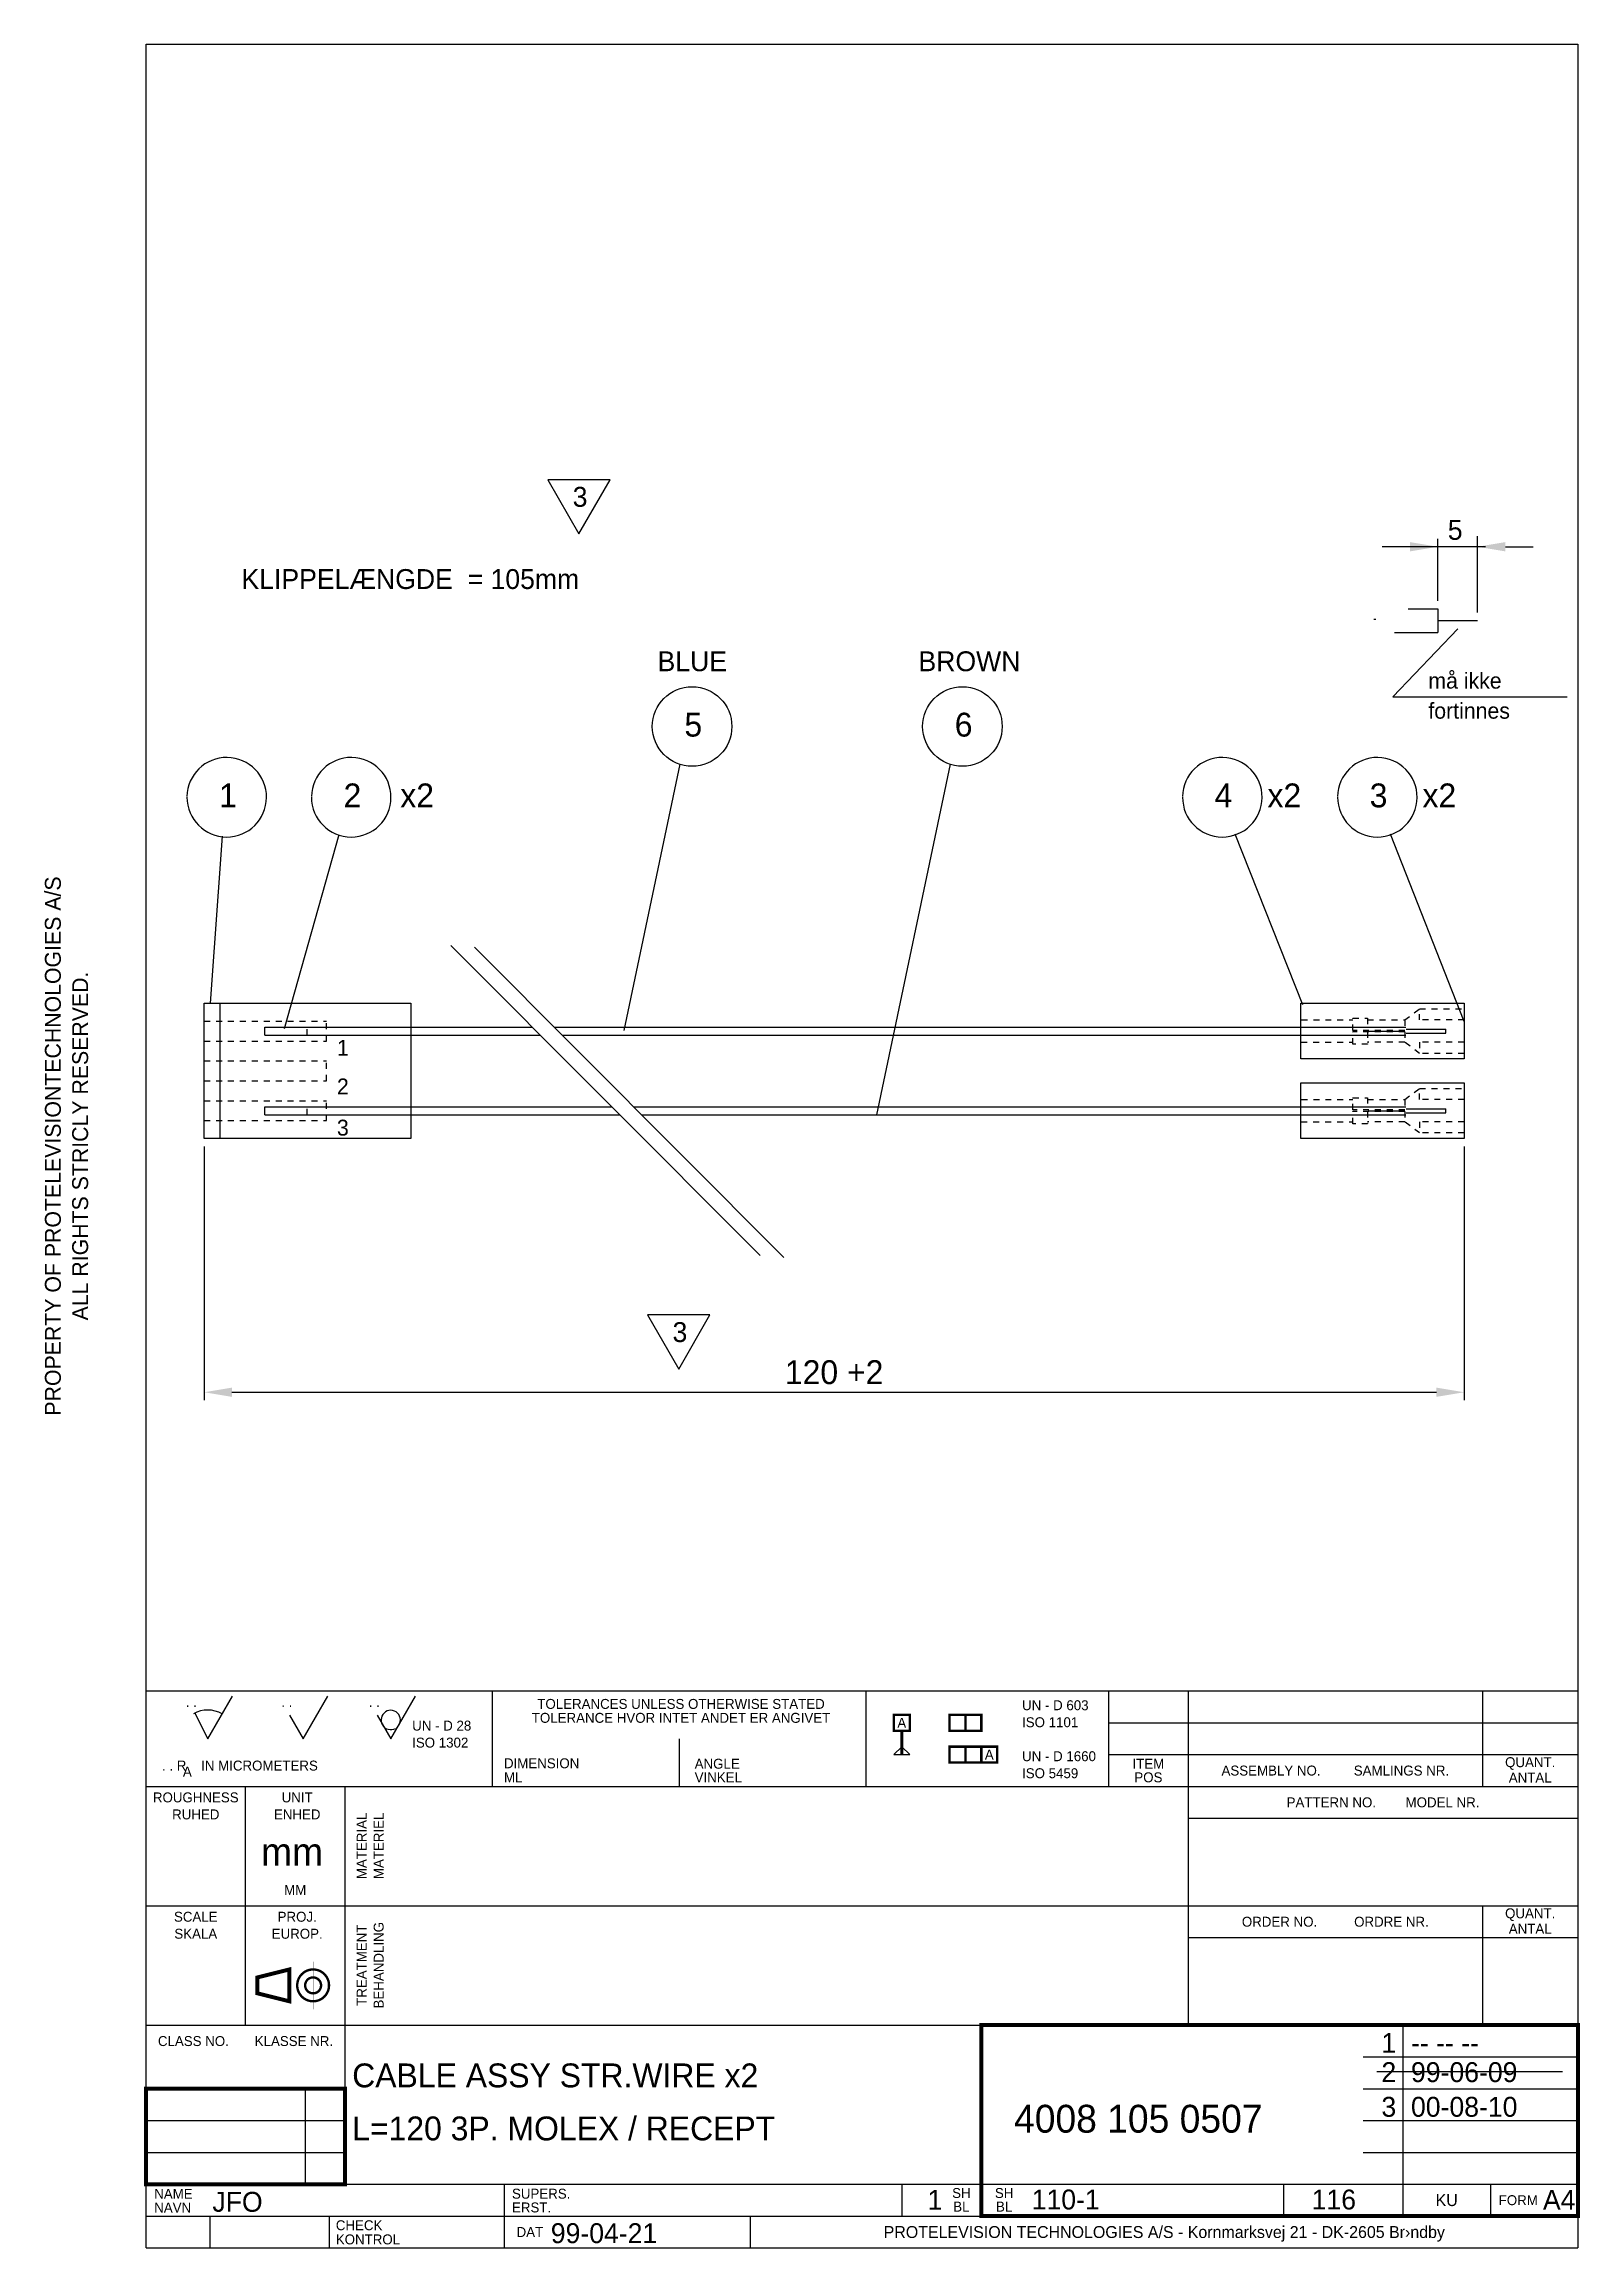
# Model space of a CAD drawing. Extents: x 7 to 200, y 10 to 287.
import ezdxf
from ezdxf.enums import TextEntityAlignment as Align

# ---------------------------------------------------------------- set-up
doc = ezdxf.new("R2010")
doc.units = 0
doc.header["$MEASUREMENT"] = 0
doc.linetypes.add('CENTER', pattern=[2, 1.25, -0.25, 0.25, -0.25])
doc.linetypes.add('HIDDEN', pattern=[3, 0.75, -0.75, 0.75, -0.75])
doc.layers.get('DEFPOINTS').update_dxf_attribs({"linetype": 'CONTINUOUS'})
for name, color, linetype in [('110-1', 10, 'CONTINUOUS'), ('110-1DIM', 1, 'CONTINUOUS'), ('110-1M', 3, 'CONTINUOUS'), ('110-1MEK', 3, 'CONTINUOUS')]:
    doc.layers.add(name, color=color, linetype=linetype)
doc.styles.add('TXT', font='txt')
doc.styles.add('UV', font='UV.SHX')
doc.dimstyles.get("Standard").update_dxf_attribs({"dimtxt": 0.18, "dimasz": 0.18, "dimexe": 0.18, "dimexo": 0.0625, "dimgap": 0.09, "dimtad": 0, "dimtih": 1, "dimtoh": 1, "dimdec": 4, "dimzin": 0, "dimdsep": 46, "dimtxsty": 'Standard', "dimcen": 0.09, "dimadec": 0, "dimazin": 0, "dimtfac": 1, "dimtdec": 4, "dimtofl": 0, "dimtmove": 0, "dimatfit": 3, "dimfxl": 0, "dimtolj": 1, "dimtzin": 0, "dimarcsym": 0})

# ---------------------------------------------------------------- blocks, each defined once
blk = doc.blocks.new('*D4')
at = {"layer": '110-1DIM', "color": 0, "lineweight": -2}
for p, q in [((27.3, 148.44), (27.3, 116.55)), ((185.7, 148.44), (185.7, 116.55)), ((30.8, 117.55), (182.2, 117.55))]:
    blk.add_line(p, q, dxfattribs=at)
at = {"layer": '110-1DIM', "color": 0}
for points in [[(30.8, 118.13), (30.8, 116.97), (27.3, 117.55)], [(182.2, 118.13), (182.2, 116.97), (185.7, 117.55)]]:
    blk.add_solid(points, dxfattribs=at)
at = {"layer": 'DEFPOINTS', "color": 0}
for p in [(27.3, 149.44), (185.7, 149.44), (185.7, 117.55)]:
    blk.add_point(p, dxfattribs=at)
at = {"layer": '110-1DIM', "color": 0, "insert": (106.5, 120.05), "char_height": 3, "attachment_point": 5}
blk.add_mtext('\\A1;120 +2', dxfattribs=at)

msp = doc.modelspace()

# ---------------------------------------------------------------- linework, layer by layer
at = {"layer": '110-1'}
for p, q in [((58.328, 173.712), (97.211, 134.73)), ((61.307, 173.482), (100.19, 134.5)), ((45, 67), (45, 50)), ((65, 18), (65, 14)), ((43, 14), (43, 10))]:
    msp.add_line(p, q, dxfattribs=at)
for points in [[(20, 10), (20, 287), (200, 287), (200, 10)], [(87.083, 196.478), (80.061, 162.999)], [(121.066, 196.478), (111.829, 152.438)], [(20, 80), (200, 80)], [(26.152, 77.232), (27.75, 74), (30.869, 79.367)], [(38.037, 76.97), (39.75, 74), (42.869, 79.367)], [(49.037, 76.97), (50.75, 74), (53.869, 79.367)], [(63.5, 80), (63.5, 68)], [(110.5, 80), (110.5, 68)], [(141, 80), (141, 68)], [(151, 80), (151, 38)], [(188, 80), (188, 68)], [(141, 76), (200, 76)], [(87, 74), (87, 68)], [(141, 72), (200, 72)], [(20, 68), (200, 68)], [(32.5, 38), (32.5, 68)], [(45, 68), (45, 18)], [(151.091, 64.007), (200.091, 64.007)], [(20, 53), (200, 53)], [(188, 53), (188, 38)], [(151, 49), (200, 49)], [(20, 38), (200, 38)], [(178, 38), (178, 14)], [(173, 34), (200, 34)], [(40, 30), (40, 18)], [(173, 30), (200, 30)], [(20, 26), (45, 26)], [(173, 26), (200, 26)], [(20, 22), (45, 22)], [(173, 22), (200, 22)], [(20, 18), (200, 18)], [(65, 18), (65, 10)], [(115, 18), (115, 14)], [(125, 18), (125, 14)], [(163, 18), (163, 14)], [(189, 18), (189, 14)], [(20, 14), (200, 14)], [(28, 14), (28, 10)], [(43, 14), (43, 10)], [(96, 10), (96, 14)], [(20, 10), (200, 10)]]:
    msp.add_lwpolyline(points, dxfattribs=at)
at = {"layer": '110-1', "color": 1}
for points in [[(28.084, 166.442), (29.597, 187.427)], [(37.42, 163.279), (44.271, 187.637)], [(165.398, 166.242), (156.931, 187.676)], [(185.717, 164.142), (176.421, 187.676)]]:
    msp.add_lwpolyline(points, dxfattribs=at)
at = {"layer": '110-1'}
for points, const_width in [([(114, 77), (116, 77), (116, 75), (114, 75)], 0.3), ([(121, 75), (123, 75), (123, 77), (121, 77)], 0.3), ([(123, 75), (125, 75), (125, 77), (123, 77)], 0.3), ([(121, 71), (123, 71), (123, 73), (121, 73)], 0.3), ([(123, 71), (125, 71), (125, 73), (123, 73)], 0.3), ([(125, 73), (127, 73), (127, 71), (125, 71)], 0.3), ([(125, 14), (200, 14), (200, 38), (125, 38)], 0.5)]:
    msp.add_lwpolyline(points, close=True, dxfattribs=dict(at, const_width=const_width))
for points, const_width in [([(115, 75), (115, 72)], 0.4), ([(34, 42), (38, 41), (38, 45), (34, 44), (34, 42)], 0.5), ([(20, 18), (45, 18), (45, 30), (20, 30), (20, 18)], 0.5)]:
    msp.add_lwpolyline(points, dxfattribs=dict(at, const_width=const_width))
msp.add_lwpolyline([(114, 72), (116, 72), (115, 73)], close=True, dxfattribs=at)
at = {"layer": '110-1', "color": 13, "const_width": 0.3}
for points in [[(39, 43, 1), (43, 43, 1)], [(40, 43, 1), (42, 43, 1)]]:
    msp.add_lwpolyline(points, format="xyb", close=True, dxfattribs=at)
at = {"layer": '110-1', "color": 2, "linetype": 'CENTER', "const_width": 0.02}
for points in [[(41, 46), (41, 40)], [(33, 43), (44, 43)]]:
    msp.add_lwpolyline(points, dxfattribs=at)
at = {"layer": '110-1', "color": 3}
for centre in [(88.639, 201.23), (122.623, 201.23)]:
    msp.add_circle(centre, 5, dxfattribs=at)
for centre in [(30.143, 192.335), (45.791, 192.335), (155.296, 192.335), (174.786, 192.335)]:
    msp.add_arc(centre, 5, 179.99095, 179.12286, dxfattribs=at)
at = {"layer": '110-1'}
for centre, radius, start, end in [((27.75, 74), 3.606, 59.83824, 119.83824), ((50.76, 76.359), 1.215, 306.48477, 299.24767)]:
    msp.add_arc(centre, radius, start, end, dxfattribs=at)
at = {"layer": '110-1DIM', "linetype": 'ByBlock'}
for p, q in [((182.377, 217.036), (182.377, 224.82)), ((182.377, 217.036), (182.377, 224.82)), ((187.377, 215.536), (187.377, 225.156)), ((187.377, 215.536), (187.377, 224.82)), ((178.877, 223.82), (175.377, 223.82)), ((188.377, 223.82), (176.11, 223.82)), ((187.377, 215.536), (187.377, 222.966)), ((190.877, 223.82), (194.377, 223.82)), ((174.329, 214.73), (174.603, 214.73))]:
    msp.add_line(p, q, dxfattribs=at)
at = {"layer": '110-1DIM'}
msp.add_line((174.731, 32.181), (198.076, 32.181), dxfattribs=at)
for points in [[(74.41, 225.451), (78.332, 232.243), (70.489, 232.243)], [(86.96, 120.469), (90.881, 127.26), (83.039, 127.26)]]:
    msp.add_lwpolyline(points, close=True, dxfattribs=at)
msp.add_lwpolyline([(184.896, 213.52), (176.735, 204.968), (198.63, 204.968)], dxfattribs=at)
at = {"layer": '110-1DIM', "linetype": 'HIDDEN'}
for points in [[(171.699, 163.032), (171.699, 164.572), (173.566, 164.572), (173.566, 163.032)], [(173.566, 164.338), (178.233, 164.338), (180.099, 165.738), (185.699, 165.738), (185.699, 160.138), (180.099, 160.138), (178.233, 161.538), (173.566, 161.538)], [(178.233, 164.338), (178.233, 161.538)], [(185.699, 164.338), (180.099, 164.338), (180.099, 165.738)], [(178.233, 163.032), (171.699, 163.032)], [(178.233, 162.845), (171.699, 162.845)], [(173.566, 162.845), (173.566, 161.305), (171.699, 161.305), (171.699, 162.845)], [(185.699, 161.538), (180.099, 161.538), (180.099, 160.138)], [(173.566, 154.338), (178.233, 154.338), (180.099, 155.738), (185.699, 155.738), (185.699, 150.138), (180.099, 150.138), (178.233, 151.538), (173.566, 151.538)], [(185.699, 154.338), (180.099, 154.338), (180.099, 155.738)], [(171.699, 153.032), (171.699, 154.572), (173.566, 154.572), (173.566, 153.032)], [(178.233, 153.032), (171.699, 153.032)], [(173.566, 152.845), (173.566, 151.305), (171.699, 151.305), (171.699, 152.845)], [(178.233, 152.845), (171.699, 152.845)], [(178.233, 154.338), (178.233, 151.538)], [(185.699, 151.538), (180.099, 151.538), (180.099, 150.138)]]:
    msp.add_lwpolyline(points, dxfattribs=at)
at = {"layer": '110-1DIM', "linetype": 'ByBlock'}
msp.add_point((182.377, 223.82), dxfattribs=at)
for points in [[(178.877, 223.237), (178.877, 224.403), (182.377, 223.82)], [(178.877, 223.237), (178.877, 224.403), (182.377, 223.82)], [(190.877, 223.237), (190.877, 224.403), (187.377, 223.82)]]:
    msp.add_solid(points, dxfattribs=at)
at = {"layer": '110-1M'}
for p, q in [((27.299, 149.442), (27.299, 166.442)), ((27.299, 166.442), (53.299, 166.442)), ((29.299, 149.442), (29.299, 166.442)), ((53.299, 166.442), (53.299, 149.442)), ((34.925, 162.438), (34.925, 163.438)), ((178.409, 163.188), (183.409, 163.188)), ((178.409, 163.188), (183.409, 163.188)), ((178.409, 162.688), (183.409, 162.688)), ((178.409, 162.688), (183.409, 162.688)), ((183.409, 162.688), (183.409, 163.188)), ((183.409, 162.688), (183.409, 163.188)), ((34.925, 152.438), (34.925, 153.438)), ((178.409, 153.188), (183.409, 153.188)), ((178.409, 152.688), (183.409, 152.688)), ((183.409, 152.688), (183.409, 153.188)), ((53.299, 149.442), (27.299, 149.442))]:
    msp.add_line(p, q, dxfattribs=at)
at = {"layer": '110-1M', "linetype": 'HIDDEN'}
for p, q in [((27.299, 164.192), (42.699, 164.192)), ((40.269, 162.438), (40.269, 163.438)), ((42.699, 161.692), (42.699, 164.192)), ((27.299, 161.692), (42.699, 161.692)), ((27.299, 159.192), (42.699, 159.192)), ((42.699, 156.692), (42.699, 159.192)), ((27.299, 156.692), (42.699, 156.692)), ((27.299, 154.192), (42.699, 154.192)), ((40.269, 152.438), (40.269, 153.438)), ((42.699, 151.692), (42.699, 154.192)), ((27.299, 151.692), (42.699, 151.692))]:
    msp.add_line(p, q, dxfattribs=at)
at = {"layer": '110-1MEK'}
for points in [[(178.67, 216.036), (182.377, 216.036)], [(182.377, 216.036), (182.377, 213.036)], [(182.377, 214.536), (187.377, 214.536)], [(176.95, 213.036), (182.377, 213.036)], [(34.925, 163.438), (68.575, 163.438)], [(71.325, 163.438), (178.366, 163.438)], [(173.566, 164.338), (173.626, 164.338)], [(34.925, 162.438), (69.572, 162.438)], [(72.323, 162.438), (178.366, 162.438)], [(173.566, 161.538), (173.626, 161.538)], [(173.626, 162.938), (178.233, 162.938)], [(34.925, 153.438), (78.55, 153.438)], [(34.925, 152.438), (79.547, 152.438)], [(81.3, 153.438), (178.366, 153.438)], [(82.297, 152.438), (178.366, 152.438)], [(173.566, 154.338), (173.626, 154.338)], [(173.626, 152.938), (178.233, 152.938)], [(173.566, 151.538), (173.626, 151.538)]]:
    msp.add_lwpolyline(points, dxfattribs=at)
for points in [[(185.699, 159.438), (165.166, 159.438), (165.166, 166.438), (185.699, 166.438)], [(185.699, 149.438), (165.166, 149.438), (165.166, 156.438), (185.699, 156.438)]]:
    msp.add_lwpolyline(points, close=True, dxfattribs=at)
at = {"layer": '110-1MEK', "linetype": 'HIDDEN'}
for points in [[(165.247, 164.338), (171.699, 164.338)], [(165.229, 161.538), (171.699, 161.538)], [(165.247, 154.338), (171.699, 154.338)], [(165.229, 151.538), (171.699, 151.538)]]:
    msp.add_lwpolyline(points, dxfattribs=at)
at = {"layer": 'DEFPOINTS', "color": 0, "linetype": 'ByBlock'}
for p in [(178.409, 162.938), (183.409, 163.188)]:
    msp.add_point(p, dxfattribs=at)

# ---------------------------------------------------------------- texts
at = {"layer": '110-1', "color": 14, "style": 'TXT'}
for s, p in [('3', (73.63, 228.844)), ('3', (86.18, 123.861)), ('1  -- -- --', (175.297, 34.525)), ('2  99-06-09', (175.297, 30.844)), ('3  00-08-10', (175.297, 26.487)), ('1', (118.247, 14.8)), ('110-1', (131.333, 14.832)), ('116', (166.526, 14.832)), ('A4', (195.601, 14.8))]:
    msp.add_text(s, height=2.5, dxfattribs=at).set_placement(p)
at = {"layer": '110-1'}
for s, height, style, p in [('KLIPPELÆNGDE  = 105mm', 2.5, 'TXT', (31.997, 218.509)), ('BLUE', 2.5, 'TXT', (84.301, 208.175)), ('BROWN', 2.5, 'TXT', (117.103, 208.175)), ('må ikke ', 2, 'TXT', (181.195, 205.987)), ('5', 3, 'TXT', (87.676, 199.96)), ('6', 3, 'TXT', (121.659, 199.96)), ('fortinnes', 2, 'TXT', (181.195, 202.209)), ('1', 3, 'TXT', (29.179, 191.065)), ('2', 3, 'TXT', (44.827, 191.065)), ('x2', 3, 'TXT', (51.958, 191.065)), ('4', 3, 'TXT', (154.333, 191.065)), ('x2', 3, 'TXT', (160.972, 191.065)), ('3', 3, 'TXT', (173.822, 191.065)), ('x2', 3, 'TXT', (180.461, 191.065)), ('1', 2, 'TXT', (43.996, 159.836)), ('2', 2, 'TXT', (43.996, 154.984)), ('3', 2, 'TXT', (43.996, 149.806)), ('. .', 1.25, 'UV', (25, 78)), ('. .', 1.25, 'UV', (37, 78)), ('. .', 1.25, 'UV', (48, 78)), ('UN - D 603', 1.25, 'UV', (130.122, 77.584)), ('UN - D 28', 1.25, 'UV', (53.452, 75.024)), ('ISO 1101', 1.25, 'UV', (130.122, 75.448)), ('ISO 1302 ', 1.25, 'UV', (53.452, 72.888)), ('UN - D 1660', 1.25, 'UV', (130.122, 71.176)), ('. . R    IN MICROMETERS', 1.25, 'UV', (22, 70)), ('A', 1.25, 'UV', (24.634, 69.243)), ('DIMENSION', 1.25, 'UV', (64.994, 70.288)), ('ML', 1.25, 'UV', (64.994, 68.522)), ('ANGLE', 1.25, 'UV', (88.965, 70.232)), ('VINKEL', 1.25, 'UV', (88.965, 68.523)), ('ISO 5459', 1.25, 'UV', (130.122, 69.04)), ('CABLE ASSY STR.WIRE x2', 3, 'TXT', (45.914, 30.184)), ('4008 105 0507', 3.5, 'TXT', (129.114, 24.488)), ('L=120 3P. MOLEX / RECEPT', 3, 'TXT', (45.914, 23.518)), ('NAME', 1.25, 'UV', (21.028, 16.176)), ('JFO', 2.5, 'TXT', (28.341, 14.542)), ('SUPERS.', 1.25, 'UV', (66, 16.192)), ('NAVN', 1.25, 'UV', (21.028, 14.437)), ('ERST.', 1.25, 'UV', (66, 14.462)), ('CHECK', 1.25, 'UV', (43.857, 12.224)), ('KONTROL', 1.25, 'UV', (43.857, 10.446)), ('99-04-21', 2.5, 'TXT', (70.88, 10.603))]:
    msp.add_text(s, height=height, dxfattribs=dict(at, style=style)).set_placement(p)
for s, p in [('PROPERTY OF PROTELEVISIONTECHNOLOGIES A/S', (9.286, 148.5)), ('ALL RIGHTS STRICLY RESERVED.', (12.714, 148.5))]:
    msp.add_text(s, height=2, rotation=90, dxfattribs=at).set_placement(p, align=Align.CENTER)
at = {"layer": '110-1', "style": 'UV'}
for s, p in [('TOLERANCES UNLESS OTHERWISE STATED', (87.25, 77.75)), ('TOLERANCE HVOR INTET ANDET ER ANGIVET', (87.25, 76)), ('ROUGHNESS', (26.25, 66)), ('UNIT', (39, 66)), ('RUHED', (26.25, 63.864)), ('ENHED', (39, 63.864)), ('MM', (38.75, 54.374)), ('SCALE', (26.25, 51)), ('SKALA', (26.25, 48.864)), ('EUROP.', (39, 48.864)), ('PROJ.', (39, 51))]:
    msp.add_text(s, height=1.25, dxfattribs=at).set_placement(p, align=Align.CENTER)
for s, height, p in [('A', 1.25, (115, 76)), ('A', 1.25, (126, 72)), ('ITEM', 1.25, (146, 70.854)), ('POS', 1.25, (146, 69.146)), ('ASSEMBLY NO.         SAMLINGS NR.', 1.25, (169.5, 70)), ('QUANT.', 1.25, (194, 70.89)), ('ANTAL', 1.25, (194, 69.114)), ('PATTERN NO.        MODEL NR.', 1.25, (175.5, 66.005)), ('QUANT.', 1.25, (194, 51.894)), ('ORDER NO.          ORDRE NR.', 1.25, (169.5, 51)), ('ANTAL', 1.25, (194, 50.111)), ('CLASS NO.       KLASSE NR.', 1.25, (32.5, 36)), ('SH', 1.25, (122.495, 16.905)), ('SH', 1.25, (127.869, 16.905)), ('KU', 1.5, (183.5, 16)), ('FORM', 1.25, (192.5, 16)), ('BL', 1.25, (122.495, 15.189)), ('BL', 1.25, (127.869, 15.189)), ('DAT', 1.25, (68.251, 12)), ('PROTELEVISION TECHNOLOGIES A/S - Kornmarksvej 21 - DK-2605 Br›ndby', 1.5, (148, 11.811))]:
    msp.add_text(s, height=height, dxfattribs=at).set_placement(p, align=Align.MIDDLE)
for s, p in [('MATERIAL', (47.105, 60.534)), ('MATERIEL', (49.241, 60.534)), ('TREATMENT', (47.105, 45.534)), ('BEHANDLING', (49.241, 45.534))]:
    msp.add_text(s, height=1.25, rotation=90, dxfattribs=at).set_placement(p, align=Align.MIDDLE)
at = {"layer": '110-1DIM', "linetype": 'ByBlock', "style": 'TXT'}
msp.add_text('5', height=2.5, dxfattribs=at).set_placement((183.637, 224.69))
at = {"layer": '110-1M', "style": 'TXT'}
for s, height, p in [('mm', 3.5, (34.453, 58.028)), ('1  -- -- --', 2.5, (175.297, 34.525)), ('1', 2.5, (118.247, 14.8)), ('110-1', 2.5, (131.333, 14.832)), ('A4', 2.5, (195.601, 14.8))]:
    msp.add_text(s, height=height, dxfattribs=at).set_placement(p)

# ---------------------------------------------------------------- dimensions: what is measured, and where the dimension line sits
at = {"layer": '110-1DIM'}
dim = msp.add_linear_dim(base=(185.699, 117.549), p1=(27.299, 149.442), p2=(185.699, 149.438), text='120 +2', dimstyle='Standard', override={"dimtxt": 3, "dimasz": 3.5, "dimexe": 1, "dimexo": 1, "dimgap": 1, "dimtad": 1, "dimdec": 2, "dimtol": 1, "dimtp": 1, "dimtm": 1, "dimtdec": 2, "dimtix": 1, "dimtmove": 2}, dxfattribs=at)
dim.commit()
dim.dimension.update_dxf_attribs({"geometry": '*D4', "text_midpoint": (106.499, 120.049)})

doc.saveas('drawing.dxf')
